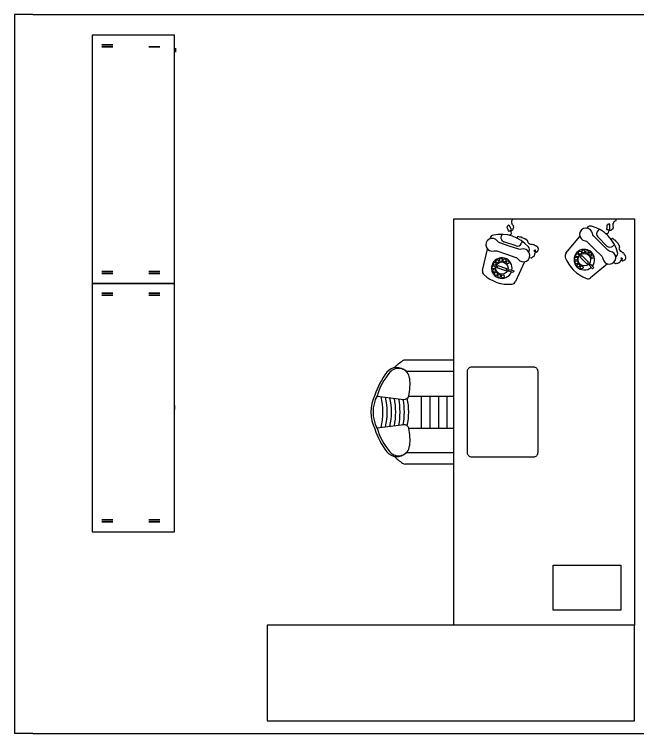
# Model space of a CAD drawing. Header units: inches. Extents: x 484217 to 497210, y -26946 to -21493.
# Drawn here: x 490560.8 to 490713.5, y -24538.3 to -24362.2 of the extents above; entities that cross this region are included whole.
import ezdxf

# ---------------------------------------------------------------- set-up
doc = ezdxf.new("R2010")
doc.units = ezdxf.units.IN
doc.header["$LTSCALE"] = 20
doc.header["$MEASUREMENT"] = 0
for name, color, linetype in [('furniture', 4, 'Continuous'), ('I-FURN', 4, 'Continuous'), ('I-WALL-IN', 3, 'Continuous')]:
    doc.layers.add(name, color=color, linetype=linetype)

# ---------------------------------------------------------------- blocks, each defined once
blk = doc.blocks.new('A$C129F564C')
at = {"layer": 'furniture'}
for p, q in [((0.8878, 1.0214), (0.8732, 1.1399)), ((1.0145, 1.1399), (0.9998, 1.0214)), ((0.7138, 0.8), (0.7138, 1.0154)), ((0.7638, 0.8), (0.7638, 1.0108)), ((0.8732, 0.9997), (0.8732, 0.8)), ((1.0145, 0.9997), (1.0145, 0.8)), ((1.1238, 0.8), (1.1238, 1.0108)), ((1.1738, 0.8), (1.1738, 1.0154)), ((1.0145, 0.9444), (0.8732, 0.9444)), ((1.0145, 0.9063), (0.8732, 0.9063)), ((1.0145, 0.8683), (0.8732, 0.8683)), ((1.0145, 0.8303), (0.8732, 0.8303)), ((1.5709, 0.6727), (1.6649, 0.6505)), ((1.711, 0.6397), (1.7134, 0.6391)), ((1.6793, 0.5244), (1.6976, 0.5784)), ((1.7309, 0.5871), (1.7217, 0.5902)), ((1.6094, 0.4871), (1.5213, 0.5268)), ((1.7004, 0.4972), (1.6911, 0.5003)), ((1.6548, 0.4666), (1.6526, 0.4676)), ((1.6472, 0.3032), (1.7218, 0.2417)), ((1.5997, 0.1197), (1.5383, 0.1942)), ((1.7583, 0.2116), (1.7602, 0.2101)), ((1.6789, 0.1223), (1.7192, 0.1626)), ((1.753, 0.1557), (1.7461, 0.1626)), ((1.6314, 0.0812), (1.6298, 0.0831)), ((1.6858, 0.0885), (1.6789, 0.0954))]:
    blk.add_line(p, q, dxfattribs=at)
for points in [[(1.1198, 1.083, 0.106121), (1.0145, 1.1399, 0.249834), (0.8732, 1.1399, 0.106121), (0.7678, 1.083)], [(0.7481, 1.0644, 0.042822), (0.7173, 1.0266)], [(1.1703, 1.0266, 0.042822), (1.1396, 1.0644, 0.249834)]]:
    blk.add_lwpolyline(points, format="xyb", dxfattribs=at)
for points in [[(0, 0), (0, 0.8), (1.8, 0.8), (1.8, 0)], [(1.5827, 0.6082), (1.5925, 0.6049), (1.5794, 0.5664), (1.5697, 0.5697)], [(1.5679, 0.5572), (1.5753, 0.5546), (1.5686, 0.5347), (1.5611, 0.5372)], [(0.0667, 0.0598), (0.0667, 0.3598), (0.2667, 0.3598), (0.2667, 0.0598)], [(1.6293, 0.2401), (1.6367, 0.2328), (1.6079, 0.2041), (1.6006, 0.2114)], [(1.5935, 0.2009), (1.5991, 0.1953), (1.5841, 0.1804), (1.5785, 0.186)]]:
    blk.add_lwpolyline(points, close=True, dxfattribs=at)
for points in [[(1.1244, 0.4285), (0.7644, 0.4285, -0.414214), (0.7444, 0.4485), (0.7444, 0.7195, -0.414214), (0.7644, 0.7395), (1.1244, 0.7395, -0.414214), (1.1444, 0.7195), (1.1444, 0.4485, -0.414214)], [(1.6572, 0.6088), (1.6429, 0.5668), (1.6287, 0.5249, -0.162278), (1.6214, 0.5153, 2), (1.6646, 0.5007, -0.162278), (1.6647, 0.5127), (1.6789, 0.5546), (1.6932, 0.5965, -0.162278), (1.7004, 0.6061, 2), (1.6573, 0.6208, -0.162278)], [(1.6964, 0.2077), (1.6651, 0.1764), (1.6338, 0.1451, -0.162278), (1.623, 0.1397, 2), (1.6553, 0.1075, -0.162278), (1.6606, 0.1182), (1.6919, 0.1495), (1.7233, 0.1808, -0.162278), (1.734, 0.1862, 2), (1.7018, 0.2185, -0.162278)]]:
    blk.add_lwpolyline(points, format="xyb", close=True, dxfattribs=at)
for points in [[(1.7267, 0.5549), (1.7314, 0.5454), (1.7339, 0.5446), (1.736, 0.5445), (1.7419, 0.5454), (1.744, 0.5453), (1.7457, 0.5441), (1.7474, 0.5449), (1.7495, 0.5449), (1.7528, 0.5466), (1.7549, 0.5465), (1.765, 0.5515), (1.768, 0.554), (1.7714, 0.5557), (1.7714, 0.5578), (1.7705, 0.5595), (1.7689, 0.5607), (1.7664, 0.5616), (1.7655, 0.5633), (1.7634, 0.5633), (1.7618, 0.5646), (1.7525, 0.56), (1.7504, 0.56), (1.7474, 0.5596), (1.7441, 0.5579), (1.7466, 0.5529), (1.7466, 0.5508), (1.7474, 0.5491), (1.7474, 0.547), (1.7474, 0.5449), (1.7507, 0.5382), (1.7532, 0.5373), (1.7553, 0.5373), (1.7578, 0.5364), (1.7595, 0.5352), (1.7603, 0.5335), (1.7637, 0.5352), (1.7662, 0.5343), (1.7679, 0.5351), (1.7691, 0.5368), (1.7704, 0.5385), (1.7755, 0.541), (1.7776, 0.541), (1.7809, 0.5426), (1.783, 0.5426), (1.7851, 0.5426), (1.7872, 0.5426), (1.7889, 0.5434), (1.7914, 0.5426), (1.7931, 0.5413), (1.7956, 0.5404), (1.799, 0.5379), (1.8, 0.5384)], [(1.6284, 0.4648), (1.6282, 0.4642), (1.6285, 0.4641), (1.6263, 0.4576), (1.6266, 0.4575), (1.6262, 0.4561), (1.6265, 0.456), (1.6262, 0.4551), (1.6265, 0.4549), (1.6262, 0.454), (1.6281, 0.4533), (1.6279, 0.4526), (1.6295, 0.4521), (1.6291, 0.4508), (1.6307, 0.4502), (1.6305, 0.4496), (1.6321, 0.449), (1.6319, 0.4484), (1.6329, 0.448), (1.6328, 0.4477), (1.6341, 0.4472), (1.6335, 0.4456), (1.6345, 0.4453), (1.6342, 0.4443), (1.6381, 0.443), (1.638, 0.4426), (1.6422, 0.4412), (1.6424, 0.4415), (1.6459, 0.4403), (1.6462, 0.441), (1.6566, 0.4374), (1.6567, 0.4377), (1.6581, 0.4373), (1.6583, 0.4379), (1.6593, 0.4376), (1.6596, 0.4386), (1.6599, 0.4385), (1.6609, 0.4414), (1.6606, 0.4415), (1.661, 0.4428), (1.6597, 0.4433), (1.6599, 0.4439), (1.659, 0.4443), (1.6591, 0.4446), (1.6581, 0.4449), (1.6575, 0.4433), (1.6569, 0.4435), (1.6563, 0.4419), (1.6557, 0.4421), (1.6553, 0.4411), (1.655, 0.4412), (1.6546, 0.4399), (1.6539, 0.4401), (1.6536, 0.4392), (1.6533, 0.4393), (1.6529, 0.4383), (1.6526, 0.4384), (1.6512, 0.4342), (1.6515, 0.434), (1.6511, 0.4331), (1.6518, 0.4328), (1.6515, 0.4319), (1.6534, 0.4312), (1.6532, 0.4305), (1.6555, 0.4298), (1.6553, 0.4291), (1.6585, 0.428), (1.6584, 0.4277), (1.6597, 0.4272), (1.6595, 0.4266), (1.6657, 0.4245), (1.666, 0.4251), (1.6673, 0.4247), (1.6676, 0.4256), (1.6689, 0.4252), (1.6692, 0.4262), (1.6705, 0.4257), (1.6712, 0.4277), (1.6722, 0.4274), (1.6725, 0.4284), (1.6742, 0.4278), (1.6747, 0.4294), (1.6754, 0.4292), (1.6758, 0.4305), (1.6765, 0.4303), (1.6768, 0.4313), (1.6775, 0.4311), (1.6782, 0.4333), (1.6786, 0.4332), (1.679, 0.4345), (1.6784, 0.4348), (1.679, 0.4367), (1.6793, 0.4366), (1.6798, 0.4379), (1.6804, 0.4377), (1.6818, 0.4416), (1.6824, 0.4414), (1.6839, 0.4457), (1.6835, 0.4458), (1.6842, 0.4477), (1.6839, 0.4478), (1.6851, 0.4514), (1.6848, 0.4516), (1.6852, 0.4529), (1.6849, 0.453), (1.6859, 0.4559), (1.6856, 0.456), (1.6859, 0.457), (1.6856, 0.4571), (1.6859, 0.4581), (1.6856, 0.4582), (1.6873, 0.4631), (1.6876, 0.463), (1.688, 0.4643), (1.6884, 0.4642), (1.689, 0.4662), (1.6893, 0.4661), (1.69, 0.468), (1.6907, 0.4678), (1.6911, 0.4691), (1.6914, 0.469), (1.6919, 0.4703), (1.6935, 0.4698), (1.6942, 0.4717), (1.6961, 0.4711), (1.6964, 0.4717), (1.6974, 0.4714), (1.6975, 0.4717), (1.6984, 0.4714), (1.6987, 0.472), (1.7, 0.4716), (1.7001, 0.4719), (1.7014, 0.4715), (1.702, 0.4731), (1.7026, 0.4729), (1.7029, 0.4739), (1.7039, 0.4735), (1.7043, 0.4745), (1.7046, 0.4744), (1.7051, 0.476), (1.7055, 0.4759), (1.7061, 0.4779), (1.7065, 0.4778), (1.7068, 0.4787), (1.7071, 0.4786), (1.7079, 0.4809), (1.7082, 0.4808), (1.7086, 0.4818), (1.7089, 0.4817), (1.7097, 0.484), (1.71, 0.4839), (1.7104, 0.4852), (1.7111, 0.485), (1.7151, 0.4967), (1.7154, 0.4966), (1.7157, 0.4976), (1.7161, 0.4975), (1.7167, 0.4995), (1.7171, 0.4993), (1.7175, 0.5007), (1.7178, 0.5005), (1.7186, 0.5028), (1.718, 0.5031), (1.7183, 0.504), (1.718, 0.5041), (1.7184, 0.5055), (1.7181, 0.5056), (1.7188, 0.5075), (1.7184, 0.5076), (1.721, 0.5152), (1.72, 0.5155), (1.7203, 0.5165), (1.72, 0.5166), (1.7203, 0.5176), (1.7184, 0.5182), (1.7186, 0.5189), (1.7157, 0.5199), (1.7158, 0.5202), (1.7145, 0.5207)], [(1.735, 0.1287), (1.735, 0.1181), (1.7368, 0.1162), (1.7387, 0.1153), (1.7443, 0.1134), (1.7462, 0.1124), (1.7472, 0.1106), (1.749, 0.1106), (1.7509, 0.1096), (1.7547, 0.1096), (1.7566, 0.1087), (1.7678, 0.1087), (1.7716, 0.1096), (1.7753, 0.1096), (1.7763, 0.1115), (1.7763, 0.1134), (1.7753, 0.1153), (1.7735, 0.1171), (1.7735, 0.119), (1.7716, 0.12), (1.7706, 0.1218), (1.7603, 0.1218), (1.7584, 0.1228), (1.7556, 0.1237), (1.7519, 0.1237), (1.7519, 0.1181), (1.7509, 0.1162), (1.7509, 0.1143), (1.75, 0.1124), (1.749, 0.1106), (1.749, 0.1031), (1.7509, 0.1012), (1.7528, 0.1002), (1.7547, 0.0984), (1.7556, 0.0965), (1.7556, 0.0946), (1.7594, 0.0946), (1.7613, 0.0927), (1.7631, 0.0927), (1.765, 0.0937), (1.7669, 0.0946), (1.7725, 0.0946), (1.7744, 0.0937), (1.7782, 0.0937), (1.78, 0.0927), (1.7819, 0.0918), (1.7838, 0.0909), (1.7857, 0.0909), (1.7875, 0.089), (1.7885, 0.0871), (1.7904, 0.0852), (1.7922, 0.0815), (1.7941, 0.0815), (1.796, 0.0805), (1.8, 0.0805)], [(1.6069, 0.0913), (1.6065, 0.0909), (1.6067, 0.0906), (1.6018, 0.0857), (1.6021, 0.0855), (1.6011, 0.0845), (1.6013, 0.0843), (1.6006, 0.0835), (1.6009, 0.0833), (1.6001, 0.0826), (1.6016, 0.0811), (1.6011, 0.0806), (1.6023, 0.0794), (1.6013, 0.0784), (1.6026, 0.0772), (1.6021, 0.0767), (1.6033, 0.0755), (1.6028, 0.075), (1.6035, 0.0743), (1.6033, 0.074), (1.6043, 0.073), (1.6031, 0.0718), (1.6038, 0.0711), (1.6031, 0.0704), (1.606, 0.0674), (1.6057, 0.0672), (1.6089, 0.064), (1.6092, 0.0643), (1.6118, 0.0616), (1.6123, 0.0621), (1.6201, 0.0542), (1.6204, 0.0545), (1.6214, 0.0535), (1.6219, 0.054), (1.6226, 0.0533), (1.6233, 0.054), (1.6236, 0.0538), (1.6258, 0.056), (1.6255, 0.0562), (1.6265, 0.0572), (1.6255, 0.0582), (1.626, 0.0586), (1.6253, 0.0594), (1.6255, 0.0596), (1.6248, 0.0604), (1.6236, 0.0591), (1.6231, 0.0596), (1.6219, 0.0584), (1.6214, 0.0589), (1.6206, 0.0582), (1.6204, 0.0584), (1.6194, 0.0574), (1.6189, 0.0579), (1.6182, 0.0572), (1.6179, 0.0574), (1.6172, 0.0567), (1.617, 0.0569), (1.6138, 0.0538), (1.614, 0.0535), (1.6133, 0.0528), (1.6138, 0.0523), (1.6131, 0.0516), (1.6145, 0.0501), (1.614, 0.0496), (1.6157, 0.0479), (1.6153, 0.0474), (1.6177, 0.045), (1.6175, 0.0447), (1.6184, 0.0437), (1.6179, 0.0432), (1.6226, 0.0386), (1.6231, 0.0391), (1.624, 0.0381), (1.6248, 0.0389), (1.6258, 0.0379), (1.6265, 0.0386), (1.6275, 0.0376), (1.6289, 0.0391), (1.6297, 0.0384), (1.6304, 0.0391), (1.6316, 0.0379), (1.6328, 0.0391), (1.6333, 0.0386), (1.6343, 0.0396), (1.6348, 0.0391), (1.6355, 0.0398), (1.636, 0.0393), (1.6377, 0.0411), (1.638, 0.0408), (1.6389, 0.0418), (1.6385, 0.0423), (1.6399, 0.0437), (1.6402, 0.0435), (1.6411, 0.0445), (1.6416, 0.044), (1.6446, 0.0469), (1.6451, 0.0464), (1.6482, 0.0496), (1.648, 0.0499), (1.6495, 0.0513), (1.6492, 0.0516), (1.6519, 0.0543), (1.6517, 0.0545), (1.6526, 0.0555), (1.6524, 0.0557), (1.6546, 0.0579), (1.6543, 0.0582), (1.6551, 0.0589), (1.6548, 0.0591), (1.6556, 0.0599), (1.6553, 0.0601), (1.659, 0.0638), (1.6592, 0.0635), (1.6602, 0.0645), (1.6605, 0.0643), (1.6619, 0.0657), (1.6622, 0.0655), (1.6636, 0.067), (1.6641, 0.0665), (1.6651, 0.0674), (1.6653, 0.0672), (1.6663, 0.0682), (1.6675, 0.067), (1.669, 0.0684), (1.6705, 0.067), (1.671, 0.0674), (1.6717, 0.0667), (1.6719, 0.067), (1.6727, 0.0662), (1.6732, 0.0667), (1.6741, 0.0657), (1.6744, 0.066), (1.6754, 0.065), (1.6766, 0.0662), (1.6771, 0.0657), (1.6778, 0.0665), (1.6785, 0.0657), (1.6793, 0.0665), (1.6795, 0.0662), (1.6807, 0.0675), (1.681, 0.0672), (1.6824, 0.0687), (1.6827, 0.0684), (1.6834, 0.0692), (1.6837, 0.0689), (1.6854, 0.0706), (1.6856, 0.0704), (1.6863, 0.0711), (1.6866, 0.0709), (1.6883, 0.0726), (1.6885, 0.0723), (1.6895, 0.0733), (1.69, 0.0728), (1.6988, 0.0816), (1.6991, 0.0814), (1.6998, 0.0821), (1.7, 0.0819), (1.7015, 0.0833), (1.7017, 0.0831), (1.7027, 0.0841), (1.703, 0.0838), (1.7047, 0.0855), (1.7042, 0.086), (1.7049, 0.0868), (1.7047, 0.087), (1.7056, 0.088), (1.7054, 0.0882), (1.7069, 0.0897), (1.7066, 0.0899), (1.7122, 0.0956), (1.7115, 0.0963), (1.7122, 0.097), (1.712, 0.0973), (1.7127, 0.098), (1.7113, 0.0995), (1.7118, 0.0999), (1.7096, 0.1021), (1.7098, 0.1024), (1.7088, 0.1033)]]:
    blk.add_lwpolyline(points, dxfattribs=at)
for centre, radius in [((1.5465, 0.599), 0.00669), ((1.555, 0.6129), 0.00669), ((1.5811, 0.5873), 0.0275), ((1.5687, 0.6216), 0.00669), ((1.5848, 0.6236), 0.00669), ((1.6002, 0.6184), 0.00669), ((1.6118, 0.607), 0.00669), ((1.5449, 0.5829), 0.00669), ((1.6156, 0.5756), 0.00669), ((1.6173, 0.5917), 0.00669), ((1.6071, 0.5617), 0.00669), ((1.6066, 0.2565), 0.00669), ((1.6227, 0.2584), 0.00669), ((1.638, 0.253), 0.00669), ((1.5842, 0.2341), 0.00669), ((1.5928, 0.2479), 0.00669), ((1.6186, 0.2221), 0.0275), ((1.6495, 0.2415), 0.00669), ((1.6549, 0.2262), 0.00669), ((1.6307, 0.1877), 0.00669), ((1.6444, 0.1963), 0.00669), ((1.6531, 0.21), 0.00669)]:
    blk.add_circle(centre, radius, dxfattribs=at)
for centre, radius, start, end in [((0.9531, 0.8661), 0.2953, 106.4736, 128.8568), ((0.9438, 1.0074), 0.1602, 62.317, 117.683), ((0.9438, 1.0074), 0.1502, 61.9455, 118.0545), ((0.9345, 0.8661), 0.2953, 51.1432, 73.5264), ((0.9438, 1.4287), 0.3145, 257.44, 282.56), ((0.8036, 1.0516), 0.057, 128.8568, 224.8513), ((0.8003, 1.045), 0.05, 130.5056, 262.9259), ((0.9438, 1.4096), 0.3145, 257.8911, 282.1089), ((1.0873, 1.045), 0.05, 277.0741, 49.4944), ((1.084, 1.0516), 0.057, 315.1487, 51.1432), ((0.9438, 1.3905), 0.3145, 258.341, 281.659), ((0.9438, 1.3715), 0.3145, 258.7898, 281.2102), ((0.7338, 1.0154), 0.02, 145.756, 180), ((0.8679, 1.019), 0.02, 283.1474, 7.0328), ((0.9438, 1.3524), 0.3145, 259.2374, 280.7626), ((0.9438, 1.3333), 0.3145, 259.6838, 280.3162), ((1.0197, 1.019), 0.02, 172.9672, 256.8526), ((1.1538, 1.0154), 0.02, 0, 34.244), ((0.8217, 1.2171), 0.2235, 262.9259, 283.1474), ((0.9438, 1.3142), 0.3145, 258.8202, 281.1798), ((1.066, 1.2171), 0.2235, 256.8526, 277.0741), ((1.5665, 0.6542), 0.019, 76.7496, 137.169), ((1.671, 0.5573), 0.1615, 137.169, 185.299), ((1.7091, 0.6206), 0.019, 11.6672, 76.7496), ((1.5811, 0.5873), 0.0455, 257.6369, 247.6634), ((1.5695, 0.5918), 0.1615, 310.8008, 11.6672), ((1.7156, 0.5722), 0.019, 71.234, 161.234), ((1.5291, 0.5441), 0.019, 185.299, 245.7184), ((1.6973, 0.5183), 0.019, 161.234, 251.234), ((1.6626, 0.4839), 0.019, 245.7184, 310.8008), ((1.6861, 0.1554), 0.1615, 110.935, 159.065), ((1.6351, 0.2885), 0.019, 50.5156, 110.935), ((1.6186, 0.2221), 0.0455, 231.4029, 221.4294), ((1.553, 0.2063), 0.019, 159.065, 219.4844), ((1.7481, 0.1954), 0.019, 345.4332, 50.5156), ((1.6102, 0.2312), 0.1615, 284.5668, 345.4332), ((1.7326, 0.1491), 0.019, 45, 135), ((1.6923, 0.1088), 0.019, 135, 225), ((1.6461, 0.0933), 0.019, 219.4844, 284.5668)]:
    blk.add_arc(centre, radius, start, end, dxfattribs=at)

msp = doc.modelspace()

# ---------------------------------------------------------------- linework, layer by layer
at = {"layer": 'I-FURN'}
for points, elevation in [([(490579.88, -24367.23), (490579.88, -24428.07), (490600.04, -24428.07), (490600.04, -24367.23)], 3.33), ([(490579.88, -24428.07), (490579.88, -24488.91), (490600.04, -24488.91), (490600.04, -24428.07)], 3.33), ([(490712.74, -24535.21), (490712.74, -24511.81), (490622.74, -24511.81), (490622.74, -24535.21)], 11.9)]:
    msp.add_lwpolyline(points, close=True, dxfattribs=dict(at, elevation=elevation))
at = {"layer": 'I-FURN', "extrusion": (-1.83689e-16, 1, 2.22045e-16)}
for centre in [(-490583.57, 4.68, -24369.64), (-490583.57, 4.68, -24430.48), (-490595.09, 4.68, -24430.48)]:
    msp.add_circle(centre, 1.35, dxfattribs=at)
at = {"layer": 'I-FURN', "extrusion": (1.83689e-16, -1, 2.22045e-16)}
for centre in [(490583.57, 4.68, 24370.13), (490595.09, 4.68, 24370.13), (490583.57, 4.68, 24430.97), (490595.09, 4.68, 24430.97)]:
    msp.add_circle(centre, 1.35, dxfattribs=at)
at = {"layer": 'I-FURN', "extrusion": (1, -6.12323e-17, 0)}
for centre, radius in [((-24370.92, 24.43, 490600.28), 0.473), ((-24370.92, 24.43, 490600.28), 0.383), ((-24458.49, 24.43, 490600.04), 0.473), ((-24458.49, 24.43, 490600.04), 0.383)]:
    msp.add_circle(centre, radius, dxfattribs=at)
at = {"layer": 'I-FURN', "extrusion": (3.06154e-16, 1, 2.22045e-16)}
for centre in [(-490583.57, 4.68, -24425.17), (-490595.09, 4.68, -24425.17), (-490583.57, 4.68, -24486.01), (-490595.09, 4.68, -24486.01)]:
    msp.add_circle(centre, 1.35, dxfattribs=at)
at = {"layer": 'I-FURN', "extrusion": (-3.06154e-16, -1, 2.22045e-16)}
for centre in [(490583.57, 4.68, 24425.66), (490595.09, 4.68, 24425.66), (490583.57, 4.68, 24486.5), (490595.09, 4.68, 24486.5)]:
    msp.add_circle(centre, 1.35, dxfattribs=at)
at = {"layer": 'I-WALL-IN'}
for p, q in [((490565.34, -24362.17, 6.93), (490560.84, -24362.17, 6.93)), ((490560.84, -24362.17, 6.93), (490560.84, -24538.35, 6.93)), ((490565.34, -24538.35, 6.93), (490560.84, -24538.35, 6.93))]:
    msp.add_line(p, q, dxfattribs=at)
at = {"layer": 'I-WALL-IN', "elevation": 6.93}
for points in [[(490565.34, -24362.17), (490753.49, -24362.17)], [(490565.34, -24538.35), (490732.27, -24538.35)]]:
    msp.add_lwpolyline(points, dxfattribs=at)

# ---------------------------------------------------------------- block references
at = {"layer": 'furniture', "xscale": 55.33161534353492, "yscale": 55.33161534353492, "zscale": 55.33161534353492, "rotation": 90.00000000000001}
msp.add_blockref('A$C129F564C', (490712.74, -24511.81, 11.9), dxfattribs=at)

doc.saveas('drawing.dxf')
